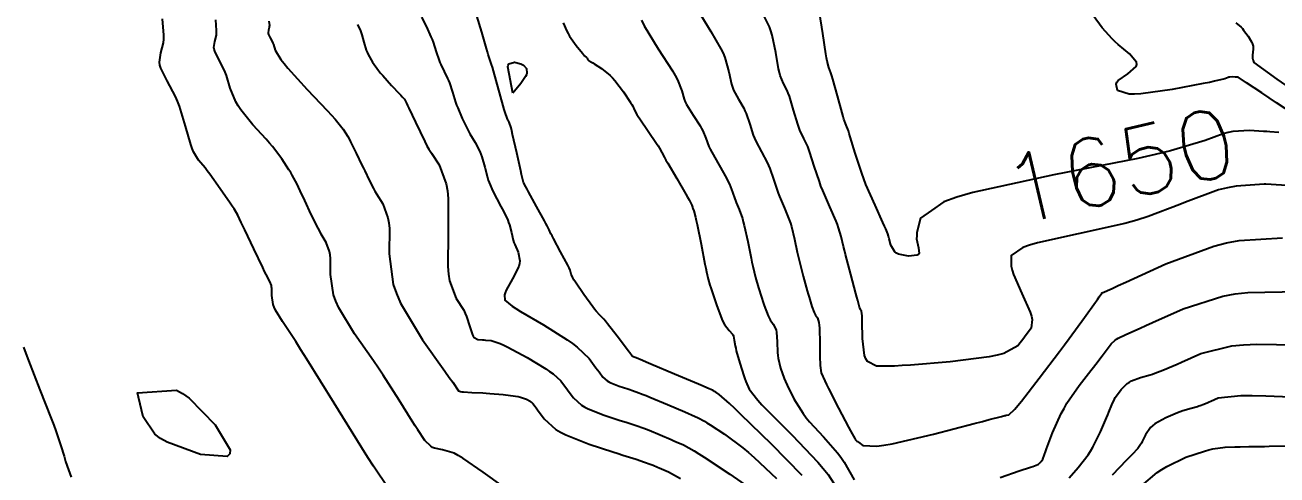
# Model space of a CAD drawing. Header units: metres. Extents: x 837117 to 838479, y 1189012 to 1191015.
# Drawn here: x 837593.1 to 837662.7, y 1189197.3 to 1189222.2 of the extents above; entities that cross this region are included whole.
import ezdxf

# ---------------------------------------------------------------- set-up
doc = ezdxf.new("R2010")
doc.units = ezdxf.units.M
doc.header["$LTSCALE"] = 0.3
doc.layers.add('COTAS 10', color=1, linetype='Continuous')
doc.layers.add('COTAS INT', color=252, linetype='Continuous')
doc.styles.get("Standard").update_dxf_attribs({"font": 'simplex.shx'})

msp = doc.modelspace()

# ---------------------------------------------------------------- linework, layer by layer
at = {"layer": 'COTAS 10'}
for points in [[(837662.77, 1189216.264), (837662.272, 1189216.302), (837662.1, 1189216.313), (837661.967, 1189216.321), (837661.915, 1189216.324), (837661.126, 1189216.369), (837660.213, 1189216.314), (837659.949, 1189216.263), (837659.68, 1189216.196), (837658.668, 1189215.822), (837656.747, 1189215.241), (837655.905, 1189215.043), (837654.927, 1189214.829), (837650.276, 1189213.921), (837645.774, 1189212.935), (837644.891, 1189212.671), (837644.165, 1189212.411), (837643.48, 1189211.938), (837642.856, 1189211.508), (837642.669, 1189210.724), (837642.652, 1189210.54), (837642.649, 1189210.37), (837642.76, 1189209.872), (837642.799, 1189209.554), (837642.751, 1189209.496), (837642.677, 1189209.452), (837642.194, 1189209.403), (837641.649, 1189209.518), (837641.534, 1189209.578), (837641.436, 1189209.65), (837641.215, 1189210.009), (837641.118, 1189210.373), (837641.099, 1189210.447), (837641.082, 1189210.51), (837641.05, 1189210.643), (837640.934, 1189210.921), (837640.865, 1189211.076), (837640.78, 1189211.264), (837640.339, 1189212.223), (837639.838, 1189213.384), (837639.715, 1189213.699), (837639.599, 1189214.012), (837639.237, 1189215.119), (837638.967, 1189216.021), (837638.909, 1189216.204), (837638.858, 1189216.358), (837638.736, 1189216.672), (837638.616, 1189216.997), (837638.567, 1189217.157), (837638.511, 1189217.348), (837638.249, 1189218.291), (837637.989, 1189219.228), (837637.933, 1189219.415), (837637.885, 1189219.571), (837637.771, 1189219.872), (837637.679, 1189220.22), (837637.646, 1189220.405), (837637.608, 1189220.629), (837637.441, 1189221.761), (837637.261, 1189222.913)], [(837613.325, 1189196.513), (837612.491, 1189197.75), (837612.18, 1189198.232), (837611.835, 1189198.775), (837610.301, 1189201.243), (837608.79, 1189203.68), (837608.459, 1189204.203), (837608.167, 1189204.661), (837607.428, 1189205.77), (837607.039, 1189206.406), (837606.967, 1189206.567), (837606.911, 1189206.72), (837606.838, 1189207.217), (837606.839, 1189207.612), (837606.83, 1189207.702), (837606.817, 1189207.783), (837606.735, 1189208.003), (837606.531, 1189208.381), (837606.441, 1189208.561), (837606.335, 1189208.774), (837605.834, 1189209.818), (837605.334, 1189210.869), (837605.231, 1189211.087), (837605.142, 1189211.274), (837604.948, 1189211.683), (837604.742, 1189212.031), (837604.645, 1189212.178), (837604.532, 1189212.348), (837603.982, 1189213.144), (837603.395, 1189213.959), (837603.259, 1189214.14), (837603.134, 1189214.301), (837602.779, 1189214.722), (837602.496, 1189215.192), (837602.416, 1189215.384), (837602.336, 1189215.603), (837602.042, 1189216.617), (837601.707, 1189217.724), (837601.601, 1189218.002), (837601.488, 1189218.268), (837601.033, 1189219.122), (837600.679, 1189219.831), (837600.63, 1189220.005), (837600.604, 1189220.17), (837600.685, 1189220.682), (837600.833, 1189221.245), (837600.847, 1189221.441), (837600.85, 1189221.655), (837600.766, 1189222.574)], [(837636.291, 1189197.228), (837634.585, 1189198.97), (837632.892, 1189200.625), (837632.55, 1189200.953), (837632.263, 1189201.225), (837631.686, 1189201.737), (837631.504, 1189201.858), (837631.465, 1189201.882), (837631.432, 1189201.903), (837631.355, 1189201.946), (837631, 1189202.097), (837630.791, 1189202.186), (837630.534, 1189202.295), (837629.206, 1189202.858), (837627.881, 1189203.42), (837627.626, 1189203.527), (837627.42, 1189203.615), (837627.08, 1189203.757), (837627.048, 1189203.767), (837627.037, 1189203.771), (837627.024, 1189203.775), (837626.967, 1189203.793), (837626.911, 1189203.815), (837626.899, 1189203.822), (837626.888, 1189203.828), (837626.86, 1189203.854), (837626.719, 1189204.04), (837626.637, 1189204.148), (837626.537, 1189204.281), (837626.02, 1189204.965), (837625.484, 1189205.657), (837625.372, 1189205.795), (837625.276, 1189205.909), (837625.059, 1189206.127), (837624.853, 1189206.343), (837624.763, 1189206.456), (837624.66, 1189206.592), (837624.169, 1189207.275), (837623.707, 1189207.956), (837623.622, 1189208.09), (837623.556, 1189208.202), (837623.47, 1189208.409), (837623.401, 1189208.632), (837623.345, 1189208.753), (837623.273, 1189208.9), (837622.882, 1189209.646), (837622.482, 1189210.387), (837622.405, 1189210.531), (837622.343, 1189210.65), (837622.241, 1189210.857), (837622.131, 1189211.079), (837622.063, 1189211.206), (837621.979, 1189211.362), (837621.544, 1189212.163), (837621.105, 1189212.969), (837621.019, 1189213.127), (837620.948, 1189213.257), (837620.821, 1189213.493), (837620.746, 1189213.778), (837620.709, 1189213.939), (837620.664, 1189214.136), (837620.442, 1189215.142), (837620.214, 1189216.153), (837620.167, 1189216.353), (837620.125, 1189216.519), (837620.031, 1189216.828), (837619.981, 1189216.916), (837619.967, 1189216.941), (837619.953, 1189216.967), (837619.904, 1189217.066), (837619.801, 1189217.382), (837619.753, 1189217.545), (837619.697, 1189217.74), (837619.15, 1189219.689), (837619.095, 1189219.88), (837619.049, 1189220.037), (837618.954, 1189220.322), (837618.861, 1189220.593), (837618.816, 1189220.74), (837618.763, 1189220.918), (837618.501, 1189221.824), (837618.235, 1189222.741)], [(837620.234, 1189218.439), (837619.939, 1189219.898), (837619.964, 1189219.999), (837620.006, 1189220.076), (837620.312, 1189220.163), (837620.674, 1189220.07), (837620.752, 1189220.033), (837620.821, 1189219.992), (837620.989, 1189219.807), (837621.006, 1189219.551), (837620.979, 1189219.465), (837620.938, 1189219.373), (837620.679, 1189218.986), (837620.234, 1189218.439)], [(837665.742, 1189201.49), (837662.034, 1189201.643), (837661.286, 1189201.654), (837660.658, 1189201.651), (837659.4, 1189201.526), (837658.992, 1189201.341), (837658.9, 1189201.3), (837658.818, 1189201.263), (837658.599, 1189201.169), (837658.394, 1189201.097), (837658.322, 1189201.075), (837658.241, 1189201.051), (837657.893, 1189200.96), (837657.437, 1189200.82), (837657.289, 1189200.766), (837657.132, 1189200.705), (837656.487, 1189200.434), (837655.884, 1189200.099), (837655.753, 1189199.998), (837655.638, 1189199.895), (837655.355, 1189199.494), (837655.179, 1189199.12), (837655.132, 1189199.034), (837655.086, 1189198.955), (837654.927, 1189198.733), (837654.614, 1189198.401), (837654.472, 1189198.253), (837654.305, 1189198.08), (837653.502, 1189197.254)]]:
    msp.add_lwpolyline(points, dxfattribs=at)
at = {"layer": 'COTAS INT'}
for points in [[(837619.681, 1189196.617), (837618.58, 1189197.427), (837617.451, 1189198.202), (837617.194, 1189198.35), (837616.961, 1189198.47), (837616.321, 1189198.664), (837615.876, 1189198.747), (837615.767, 1189198.797), (837615.663, 1189198.858), (837615.338, 1189199.178), (837614.945, 1189199.76), (837614.799, 1189199.988), (837614.637, 1189200.243), (837613.914, 1189201.405), (837613.03, 1189202.792), (837612.766, 1189203.19), (837612.493, 1189203.593), (837611.438, 1189205.099), (837610.557, 1189206.541), (837610.394, 1189206.904), (837610.267, 1189207.252), (837610.101, 1189208.377), (837610.105, 1189209.273), (837610.084, 1189209.476), (837610.054, 1189209.66), (837609.869, 1189210.158), (837609.591, 1189210.624), (837609.503, 1189210.786), (837609.411, 1189210.963), (837609.036, 1189211.722), (837608.668, 1189212.499), (837608.579, 1189212.686), (837608.495, 1189212.862), (837608.242, 1189213.398), (837607.979, 1189213.892), (837607.891, 1189214.041), (837607.795, 1189214.196), (837607.391, 1189214.8), (837606.873, 1189215.479), (837606.706, 1189215.681), (837606.528, 1189215.889), (837605.796, 1189216.69), (837605.116, 1189217.514), (837604.97, 1189217.736), (837604.842, 1189217.956), (837604.534, 1189218.728), (837604.321, 1189219.431), (837604.254, 1189219.607), (837604.182, 1189219.776), (837603.893, 1189220.318), (837603.668, 1189220.769), (837603.638, 1189220.879), (837603.62, 1189220.984), (837603.672, 1189221.309), (837603.766, 1189221.667), (837603.775, 1189221.791), (837603.777, 1189221.927), (837603.724, 1189222.51)], [(837606.681, 1189222.447), (837606.704, 1189222.199), (837606.703, 1189222.141), (837606.699, 1189222.088), (837606.66, 1189221.936), (837606.637, 1189221.798), (837606.645, 1189221.753), (837606.658, 1189221.706), (837606.753, 1189221.515), (837606.876, 1189221.284), (837606.907, 1189221.212), (837606.936, 1189221.137), (837607.026, 1189220.838), (837607.349, 1189220.308), (837607.524, 1189220.088), (837607.736, 1189219.836), (837608.813, 1189218.658), (837609.921, 1189217.476), (837610.153, 1189217.222), (837610.352, 1189216.999), (837610.801, 1189216.456), (837611.058, 1189216.044), (837611.136, 1189215.904), (837611.217, 1189215.753), (837611.535, 1189215.113), (837611.848, 1189214.451), (837611.926, 1189214.286), (837612.001, 1189214.128), (837612.239, 1189213.627), (837612.486, 1189213.151), (837612.566, 1189213.011), (837612.652, 1189212.867), (837613.002, 1189212.314), (837613.291, 1189211.536), (837613.338, 1189211.251), (837613.37, 1189210.934), (837613.364, 1189209.538), (837613.587, 1189207.833), (837613.762, 1189207.323), (837613.987, 1189206.796), (837615.212, 1189204.755), (837616.458, 1189203.015), (837616.697, 1189202.678), (837616.889, 1189202.405), (837617.201, 1189201.94), (837617.322, 1189201.892), (837617.394, 1189201.881), (837617.484, 1189201.872), (837617.948, 1189201.844), (837618.565, 1189201.814), (837618.751, 1189201.801), (837618.944, 1189201.788), (837619.695, 1189201.725), (837620.378, 1189201.642), (837620.528, 1189201.615), (837620.66, 1189201.586), (837620.994, 1189201.47), (837621.181, 1189201.356), (837621.221, 1189201.329), (837621.255, 1189201.305), (837621.334, 1189201.234), (837621.457, 1189201.067), (837621.519, 1189200.983), (837621.594, 1189200.881), (837621.964, 1189200.377), (837622.621, 1189199.789), (837622.875, 1189199.635), (837623.162, 1189199.486), (837624.46, 1189198.977), (837625.776, 1189198.553), (837626.073, 1189198.457), (837626.342, 1189198.37), (837627.071, 1189198.133), (837627.544, 1189197.975), (837627.651, 1189197.937), (837627.749, 1189197.902), (837628.015, 1189197.8), (837628.267, 1189197.691), (837628.356, 1189197.653), (837628.868, 1189197.429), (837629.534, 1189197.072)], [(837611.6, 1189222.253), (837611.762, 1189221.896), (837611.801, 1189221.791), (837611.838, 1189221.683), (837611.951, 1189221.271), (837612.085, 1189220.84), (837612.135, 1189220.72), (837612.191, 1189220.599), (837612.439, 1189220.162), (837612.775, 1189219.698), (837612.885, 1189219.561), (837613.003, 1189219.42), (837613.491, 1189218.88), (837613.929, 1189218.418), (837614.015, 1189218.326), (837614.085, 1189218.251), (837614.211, 1189218.111), (837614.321, 1189217.892), (837614.381, 1189217.767), (837614.455, 1189217.614), (837614.828, 1189216.828), (837615.334, 1189215.758), (837615.442, 1189215.531), (837615.562, 1189215.34), (837615.629, 1189215.236), (837615.712, 1189215.11), (837616.136, 1189214.469), (837616.528, 1189213.413), (837616.592, 1189213.025), (837616.635, 1189212.596), (837616.628, 1189210.698), (837616.614, 1189208.821), (837616.654, 1189208.404), (837616.713, 1189208.032), (837617.081, 1189207.059), (837617.497, 1189206.402), (837617.585, 1189206.23), (837617.662, 1189206.062), (837617.845, 1189205.487), (837617.978, 1189205.043), (837618.024, 1189204.958), (837618.074, 1189204.889), (837618.287, 1189204.775), (837618.545, 1189204.762), (837618.622, 1189204.757), (837618.703, 1189204.751), (837619.016, 1189204.725), (837619.524, 1189204.563), (837619.727, 1189204.471), (837619.957, 1189204.359), (837621.013, 1189203.786), (837622.052, 1189203.157), (837622.271, 1189203.009), (837622.46, 1189202.873), (837622.896, 1189202.478), (837623.15, 1189202.139), (837623.225, 1189202.038), (837623.302, 1189201.934), (837623.596, 1189201.536), (837624.043, 1189201.136), (837624.217, 1189201.031), (837624.412, 1189200.929), (837625.296, 1189200.582), (837626.192, 1189200.294), (837626.394, 1189200.228), (837626.577, 1189200.169), (837627.074, 1189200.008), (837627.502, 1189199.855), (837627.643, 1189199.801), (837627.793, 1189199.741), (837628.412, 1189199.486), (837629.023, 1189199.226), (837629.167, 1189199.164), (837629.301, 1189199.106), (837629.697, 1189198.935), (837630.291, 1189198.599), (837630.55, 1189198.438), (837630.849, 1189198.247), (837632.273, 1189197.313), (837633.741, 1189196.3)], [(837615.161, 1189222.656), (837615.423, 1189222.129), (837615.681, 1189221.571), (837615.743, 1189221.42), (837615.8, 1189221.271), (837615.974, 1189220.747), (837616.13, 1189220.266), (837616.178, 1189220.145), (837616.226, 1189220.029), (837616.416, 1189219.652), (837616.607, 1189219.266), (837616.657, 1189219.145), (837616.705, 1189219.017), (837616.868, 1189218.501), (837617.045, 1189217.939), (837617.103, 1189217.782), (837617.163, 1189217.624), (837617.413, 1189217.048), (837617.689, 1189216.488), (837617.767, 1189216.341), (837617.845, 1189216.197), (837618.131, 1189215.704), (837618.389, 1189215.208), (837618.45, 1189215.061), (837618.506, 1189214.911), (837618.668, 1189214.337), (837618.816, 1189213.769), (837618.862, 1189213.624), (837618.912, 1189213.483), (837619.113, 1189213.016), (837619.338, 1189212.575), (837619.403, 1189212.45), (837619.47, 1189212.324), (837619.72, 1189211.859), (837619.942, 1189211.395), (837619.99, 1189211.27), (837620.033, 1189211.146), (837620.144, 1189210.71), (837620.248, 1189210.285), (837620.287, 1189210.167), (837620.331, 1189210.051), (837620.527, 1189209.632), (837620.617, 1189209.15), (837620.594, 1189208.995), (837620.55, 1189208.829), (837620.216, 1189208.148), (837619.863, 1189207.512), (837619.807, 1189207.375), (837619.769, 1189207.254), (837619.781, 1189206.96), (837620.187, 1189206.638), (837620.398, 1189206.5), (837620.652, 1189206.342), (837621.921, 1189205.594), (837623.251, 1189204.769), (837623.543, 1189204.561), (837623.801, 1189204.363), (837624.458, 1189203.722), (837624.844, 1189203.21), (837624.931, 1189203.093), (837625.011, 1189202.987), (837625.228, 1189202.695), (837625.466, 1189202.482), (837625.558, 1189202.426), (837625.661, 1189202.372), (837626.131, 1189202.188), (837626.608, 1189202.034), (837626.716, 1189202), (837626.813, 1189201.968), (837627.077, 1189201.882), (837627.461, 1189201.735), (837627.634, 1189201.664), (837627.837, 1189201.581), (837628.809, 1189201.172), (837629.778, 1189200.76), (837629.979, 1189200.675), (837630.151, 1189200.602), (837630.526, 1189200.44), (837630.861, 1189200.251), (837631.007, 1189200.16), (837631.176, 1189200.053), (837631.98, 1189199.525), (837633.002, 1189198.763), (837633.31, 1189198.506), (837633.628, 1189198.231), (837634.864, 1189197.072)], [(837623.03, 1189222.343), (837623.223, 1189221.881), (837623.296, 1189221.748), (837623.378, 1189221.611), (837623.746, 1189221.098), (837624.09, 1189220.671), (837624.158, 1189220.59), (837624.213, 1189220.524), (837624.313, 1189220.417), (837624.335, 1189220.404), (837624.342, 1189220.397), (837624.349, 1189220.388), (837624.374, 1189220.344), (837624.404, 1189220.296), (837624.414, 1189220.285), (837624.424, 1189220.275), (837624.466, 1189220.245), (837624.598, 1189220.164), (837624.665, 1189220.122), (837624.745, 1189220.071), (837625.145, 1189219.813), (837625.628, 1189219.423), (837625.761, 1189219.288), (837625.894, 1189219.142), (837626.369, 1189218.518), (837626.753, 1189217.937), (837626.827, 1189217.818), (837626.887, 1189217.717), (837626.991, 1189217.504), (837627.114, 1189217.267), (837627.186, 1189217.151), (837627.276, 1189217.014), (837627.74, 1189216.336), (837628.207, 1189215.657), (837628.299, 1189215.519), (837628.374, 1189215.402), (837628.508, 1189215.161), (837628.65, 1189214.877), (837628.73, 1189214.734), (837628.828, 1189214.562), (837629.329, 1189213.707), (837629.831, 1189212.849), (837629.929, 1189212.675), (837630.01, 1189212.529), (837630.158, 1189212.233), (837630.197, 1189212.115), (837630.209, 1189212.082), (837630.222, 1189212.049), (837630.275, 1189211.925), (837630.372, 1189211.564), (837630.413, 1189211.381), (837630.46, 1189211.161), (837630.678, 1189210.066), (837630.895, 1189208.959), (837630.941, 1189208.731), (837630.981, 1189208.538), (837631.072, 1189208.126), (837631.174, 1189207.792), (837631.22, 1189207.649), (837631.275, 1189207.483), (837631.537, 1189206.699), (837631.835, 1189205.915), (837631.912, 1189205.749), (837631.986, 1189205.605), (837632.233, 1189205.27), (837632.418, 1189205.075), (837632.453, 1189205.019), (837632.482, 1189204.962), (837632.526, 1189204.75), (837632.572, 1189204.421), (837632.601, 1189204.29), (837632.636, 1189204.142), (837632.825, 1189203.462), (837633.048, 1189202.759), (837633.106, 1189202.596), (837633.162, 1189202.446), (837633.352, 1189202.018), (837633.825, 1189201.421), (837634.06, 1189201.164), (837634.341, 1189200.867), (837635.731, 1189199.466), (837637.161, 1189197.972), (837637.466, 1189197.618), (837637.732, 1189197.288), (837638.367, 1189196.313)], [(837627.373, 1189222.494), (837627.525, 1189222.189), (837628.305, 1189220.91), (837629.087, 1189219.689), (837629.242, 1189219.42), (837629.369, 1189219.181), (837629.603, 1189218.568), (837629.737, 1189218.108), (837629.801, 1189217.965), (837629.877, 1189217.815), (837630.248, 1189217.22), (837630.627, 1189216.636), (837630.707, 1189216.493), (837630.777, 1189216.359), (837630.943, 1189215.944), (837631.115, 1189215.495), (837631.189, 1189215.339), (837631.275, 1189215.171), (837631.681, 1189214.448), (837632.087, 1189213.726), (837632.174, 1189213.557), (837632.25, 1189213.402), (837632.428, 1189212.954), (837632.547, 1189212.589), (837632.585, 1189212.486), (837632.626, 1189212.382), (837632.791, 1189212), (837632.974, 1189211.489), (837633.026, 1189211.304), (837633.078, 1189211.101), (837633.271, 1189210.21), (837633.458, 1189209.288), (837633.506, 1189209.064), (837633.553, 1189208.855), (837633.71, 1189208.213), (837633.873, 1189207.64), (837633.924, 1189207.473), (837633.976, 1189207.302), (837634.187, 1189206.657), (837634.401, 1189206.094), (837634.456, 1189205.974), (837634.509, 1189205.871), (837634.687, 1189205.63), (837634.82, 1189205.397), (837634.845, 1189205.299), (837634.865, 1189205.186), (837634.897, 1189204.657), (837634.925, 1189204.053), (837634.944, 1189203.893), (837634.967, 1189203.737), (837635.09, 1189203.198), (837635.298, 1189202.621), (837635.374, 1189202.441), (837635.459, 1189202.251), (837635.836, 1189201.491), (837636.349, 1189200.667), (837636.521, 1189200.438), (837636.704, 1189200.208), (837637.473, 1189199.374), (837638.252, 1189198.499), (837638.441, 1189198.244), (837638.62, 1189197.983), (837639.172, 1189196.995)], [(837630.658, 1189222.776), (837631.213, 1189221.865), (837631.782, 1189220.909), (837631.9, 1189220.663), (837632, 1189220.425), (837632.216, 1189219.633), (837632.361, 1189218.948), (837632.416, 1189218.778), (837632.478, 1189218.617), (837632.756, 1189218.104), (837633.046, 1189217.614), (837633.116, 1189217.467), (837633.181, 1189217.315), (837633.378, 1189216.726), (837633.58, 1189216.113), (837633.649, 1189215.945), (837633.722, 1189215.779), (837634.032, 1189215.19), (837634.344, 1189214.603), (837634.419, 1189214.44), (837634.489, 1189214.275), (837634.697, 1189213.676), (837634.898, 1189213.063), (837634.962, 1189212.89), (837635.03, 1189212.716), (837635.307, 1189212.074), (837635.576, 1189211.414), (837635.639, 1189211.228), (837635.697, 1189211.041), (837635.864, 1189210.355), (837636.02, 1189209.617), (837636.071, 1189209.398), (837636.125, 1189209.172), (837636.349, 1189208.301), (837636.572, 1189207.487), (837636.627, 1189207.297), (837636.678, 1189207.121), (837636.837, 1189206.615), (837636.967, 1189206.272), (837637.001, 1189206.199), (837637.033, 1189206.136), (837637.141, 1189205.989), (837637.222, 1189205.72), (837637.237, 1189205.579), (837637.249, 1189205.411), (837637.267, 1189204.563), (837637.279, 1189203.685), (837637.287, 1189203.496), (837637.298, 1189203.332), (837637.355, 1189202.934), (837637.547, 1189202.484), (837637.642, 1189202.286), (837637.756, 1189202.057), (837638.32, 1189200.963), (837638.874, 1189199.914), (837638.981, 1189199.713), (837639.068, 1189199.55), (837639.215, 1189199.282), (837639.232, 1189199.262), (837639.236, 1189199.255), (837639.241, 1189199.248), (837639.257, 1189199.217), (837639.329, 1189199.146), (837639.369, 1189199.114), (837639.417, 1189199.076), (837639.662, 1189198.893), (837640.447, 1189198.858), (837640.835, 1189198.913), (837641.298, 1189198.996), (837643.586, 1189199.531), (837645.852, 1189200.12), (837646.3, 1189200.237), (837646.671, 1189200.333), (837647.365, 1189200.516), (837647.54, 1189200.561), (837647.584, 1189200.571), (837647.627, 1189200.579), (837647.765, 1189200.598), (837648.102, 1189200.917), (837648.27, 1189201.113), (837648.469, 1189201.357), (837649.46, 1189202.628), (837650.575, 1189204.105), (837650.853, 1189204.477), (837651.119, 1189204.834), (837651.967, 1189205.993), (837652.58, 1189206.844), (837652.697, 1189207.007), (837652.791, 1189207.138), (837652.938, 1189207.35), (837652.935, 1189207.355), (837652.935, 1189207.36), (837652.938, 1189207.363), (837652.94, 1189207.363), (837652.942, 1189207.364), (837652.953, 1189207.366), (837653.503, 1189207.614), (837653.845, 1189207.77), (837654.269, 1189207.963), (837656.485, 1189208.974), (837659.155, 1189209.96), (837659.865, 1189210.137), (837660.562, 1189210.273), (837662.973, 1189210.418)], [(837663.485, 1189213.312), (837662.049, 1189213.394), (837661.949, 1189213.388), (837660.387, 1189213.294), (837659.907, 1189213.2), (837659.417, 1189213.078), (837657.577, 1189212.398), (837657.263, 1189212.277), (837655.508, 1189211.602), (837654.875, 1189211.406), (837654.215, 1189211.222), (837651.615, 1189210.644), (837649.358, 1189210.149), (837648.915, 1189210.017), (837648.552, 1189209.887), (837647.895, 1189209.434), (837647.902, 1189208.845), (837647.957, 1189208.629), (837648.034, 1189208.39), (837648.501, 1189207.334), (837648.953, 1189206.304), (837649.021, 1189206.081), (837649.063, 1189205.885), (837649.005, 1189205.402), (837648.758, 1189205.065), (837648.681, 1189204.961), (837648.6, 1189204.853), (837648.276, 1189204.424), (837647.487, 1189204.009), (837647.113, 1189203.909), (837646.672, 1189203.817), (837644.518, 1189203.538), (837642.312, 1189203.359), (837641.838, 1189203.328), (837641.423, 1189203.306), (837640.42, 1189203.297), (837639.926, 1189203.561), (837639.832, 1189203.711), (837639.756, 1189203.894), (837639.638, 1189204.833), (837639.633, 1189205.769), (837639.629, 1189205.951), (837639.624, 1189206.098), (837639.596, 1189206.349), (837639.557, 1189206.401), (837639.545, 1189206.424), (837639.533, 1189206.45), (837639.486, 1189206.573), (837639.38, 1189206.941), (837639.33, 1189207.121), (837639.271, 1189207.334), (837638.987, 1189208.389), (837638.698, 1189209.489), (837638.636, 1189209.731), (837638.583, 1189209.946), (837638.457, 1189210.499), (837638.316, 1189210.981), (837638.252, 1189211.152), (837638.178, 1189211.339), (837637.823, 1189212.148), (837637.434, 1189213.05), (837637.338, 1189213.295), (837637.248, 1189213.538), (837636.967, 1189214.398), (837636.728, 1189215.148), (837636.664, 1189215.322), (837636.601, 1189215.481), (837636.384, 1189215.931), (837636.169, 1189216.388), (837636.108, 1189216.551), (837636.045, 1189216.73), (837635.814, 1189217.508), (837635.585, 1189218.272), (837635.525, 1189218.441), (837635.466, 1189218.592), (837635.263, 1189218.988), (837635.079, 1189219.418), (837635.031, 1189219.592), (837634.984, 1189219.789), (837634.828, 1189220.697), (837634.63, 1189221.669), (837634.557, 1189221.906), (837634.477, 1189222.129), (837634.121, 1189222.821)], [(837663.645, 1189217.24), (837662.641, 1189217.916), (837661.829, 1189218.46), (837661.392, 1189218.746), (837660.977, 1189219.016), (837660.5, 1189219.326), (837660.41, 1189219.333), (837660.379, 1189219.335), (837660.345, 1189219.337), (837660.203, 1189219.345), (837660.038, 1189219.335), (837659.991, 1189219.326), (837659.942, 1189219.314), (837659.76, 1189219.247), (837659.199, 1189219.103), (837658.912, 1189219.042), (837658.568, 1189218.973), (837656.848, 1189218.648), (837655.109, 1189218.407), (837654.753, 1189218.391), (837654.451, 1189218.397), (837653.81, 1189218.6), (837653.722, 1189218.951), (837653.769, 1189219.051), (837653.846, 1189219.151), (837654.381, 1189219.521), (837654.842, 1189219.918), (837654.873, 1189220.036), (837654.862, 1189220.158), (837654.472, 1189220.625), (837653.836, 1189221.144), (837653.67, 1189221.299), (837653.509, 1189221.459), (837652.96, 1189222.074), (837652.448, 1189222.75)], [(837660.38, 1189222.349), (837660.664, 1189222.104), (837660.738, 1189222.025), (837660.811, 1189221.941), (837661.056, 1189221.6), (837661.241, 1189221.289), (837661.277, 1189221.224), (837661.305, 1189221.168), (837661.347, 1189221.045), (837661.34, 1189220.957), (837661.338, 1189220.924), (837661.335, 1189220.887), (837661.321, 1189220.719), (837661.308, 1189220.551), (837661.305, 1189220.513), (837661.303, 1189220.478), (837661.301, 1189220.387), (837661.314, 1189220.31), (837661.322, 1189220.285), (837661.332, 1189220.258), (837661.382, 1189220.15), (837662.656, 1189219.226), (837663.437, 1189218.685)], [(837647.284, 1189197.131), (837648.353, 1189197.493), (837648.98, 1189197.7), (837649.103, 1189197.742), (837649.203, 1189197.777), (837649.38, 1189197.845), (837649.411, 1189197.869), (837649.42, 1189197.875), (837649.429, 1189197.882), (837649.46, 1189197.905), (837649.494, 1189197.935), (837649.505, 1189197.945), (837649.516, 1189197.957), (837649.562, 1189198.006), (837649.606, 1189198.06), (837649.616, 1189198.075), (837649.625, 1189198.089), (837649.653, 1189198.141), (837649.75, 1189198.396), (837649.804, 1189198.539), (837649.869, 1189198.713), (837650.203, 1189199.604), (837650.678, 1189200.673), (837650.834, 1189200.96), (837650.999, 1189201.243), (837651.682, 1189202.229), (837652.333, 1189203.064), (837652.478, 1189203.251), (837652.608, 1189203.419), (837652.952, 1189203.866), (837653.178, 1189204.166), (837653.234, 1189204.241), (837653.287, 1189204.312), (837653.455, 1189204.541), (837653.671, 1189204.747), (837653.754, 1189204.803), (837653.848, 1189204.86), (837654.273, 1189205.064), (837655.059, 1189205.406), (837655.381, 1189205.55), (837655.748, 1189205.715), (837657.45, 1189206.488), (837659.653, 1189207.189), (837660.337, 1189207.308), (837661.051, 1189207.396), (837663.896, 1189207.442)], [(837593.059, 1189204.347), (837593.186, 1189203.996), (837593.328, 1189203.614), (837593.968, 1189201.981), (837594.597, 1189200.39), (837594.732, 1189200.035), (837594.85, 1189199.717), (837595.133, 1189198.875), (837595.301, 1189198.307), (837595.347, 1189198.161), (837595.391, 1189198.02), (837595.548, 1189197.554), (837595.706, 1189197.138)], [(837651.113, 1189197.105), (837651.622, 1189197.672), (837652.17, 1189198.378), (837652.308, 1189198.589), (837652.439, 1189198.807), (837652.861, 1189199.654), (837653.189, 1189200.427), (837653.26, 1189200.599), (837653.324, 1189200.753), (837653.485, 1189201.158), (837653.629, 1189201.464), (837653.683, 1189201.555), (837653.742, 1189201.649), (837654.002, 1189202.012), (837654.35, 1189202.346), (837654.463, 1189202.421), (837654.585, 1189202.49), (837655.087, 1189202.674), (837655.611, 1189202.818), (837655.747, 1189202.86), (837655.879, 1189202.904), (837656.321, 1189203.069), (837656.896, 1189203.317), (837657.112, 1189203.413), (837657.352, 1189203.521), (837658.425, 1189204.007), (837660.156, 1189204.42), (837660.811, 1189204.481), (837661.542, 1189204.519), (837664.819, 1189204.466)], [(837599.447, 1189201.573), (837599.386, 1189201.828), (837601.556, 1189201.977), (837601.889, 1189201.783), (837602.243, 1189201.524), (837603.696, 1189200.053), (837604.537, 1189198.65), (837604.505, 1189198.433), (837604.358, 1189198.291), (837602.873, 1189198.396), (837601.028, 1189199.076), (837600.654, 1189199.296), (837600.34, 1189199.53), (837599.703, 1189200.489), (837599.447, 1189201.573)], [(837655.143, 1189196.66), (837656.002, 1189197.397), (837656.264, 1189197.574), (837656.536, 1189197.74), (837657.604, 1189198.243), (837658.628, 1189198.589), (837658.873, 1189198.657), (837659.1, 1189198.712), (837659.78, 1189198.808), (837660.328, 1189198.822), (837660.473, 1189198.825), (837660.614, 1189198.828), (837661.099, 1189198.836), (837661.734, 1189198.846), (837661.971, 1189198.851), (837662.233, 1189198.856), (837663.402, 1189198.88)]]:
    msp.add_lwpolyline(points, dxfattribs=at)

# ---------------------------------------------------------------- texts
at = {"layer": 'COTAS 10', "insert": (837648.009, 1189211.06), "char_height": 3.8, "attachment_point": 7, "rotation": 13.33736}
msp.add_mtext('1650', dxfattribs=at)

doc.saveas('drawing.dxf')
